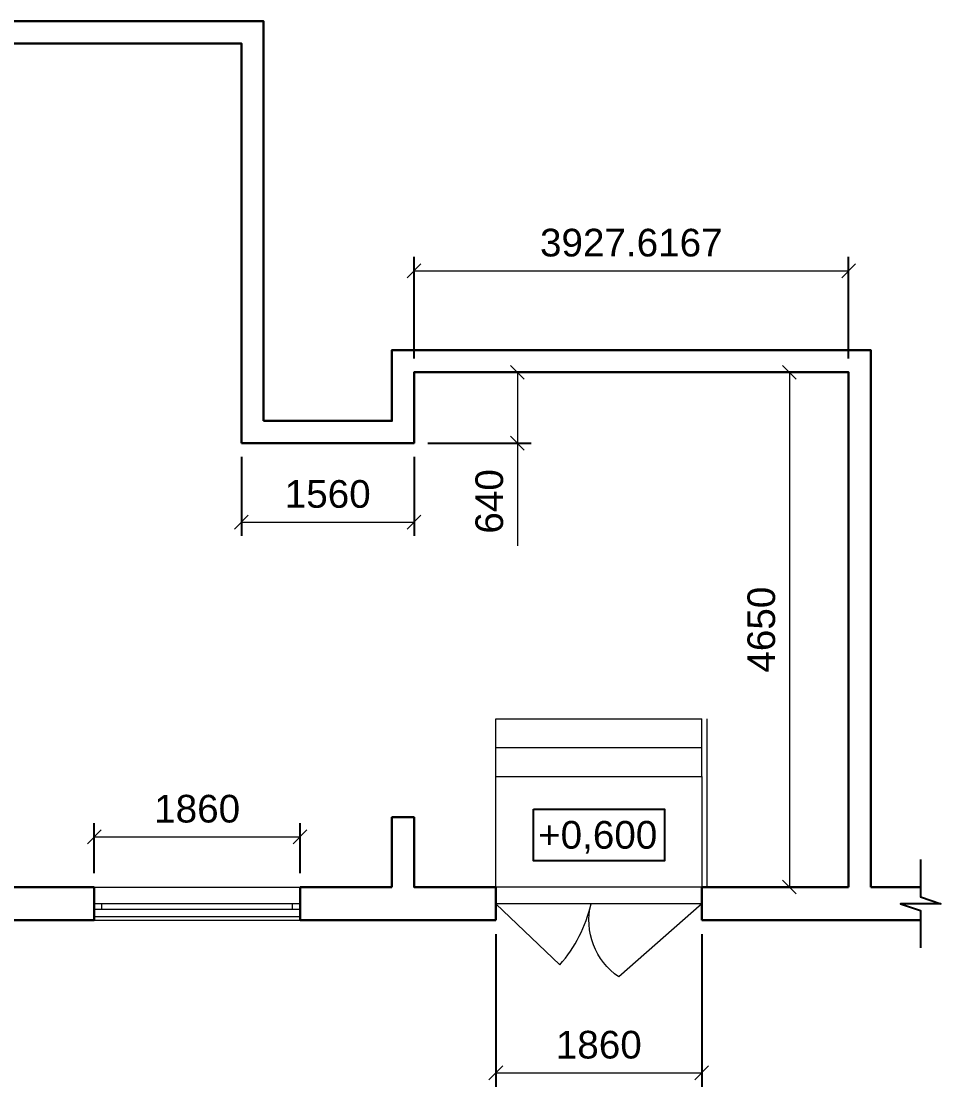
# Model space of a CAD drawing. Header units: metres. Extents: x -77.5 to 9.2, y -177.4 to -90.8.
# Drawn here: x -23.71 to -15.4, y -167.24 to -157.61 of the extents above; entities that cross this region are included whole.
import ezdxf

# ---------------------------------------------------------------- set-up
doc = ezdxf.new("R2010")
doc.units = ezdxf.units.M
doc.header["$MEASUREMENT"] = 0
for name, color, linetype, lineweight in [('_shtrih', 254, 'Continuous', 0), ('A-03-S-METL', 171, 'Continuous', 15), ('Level 50', 7, 'Continuous', 0), ('окна', 153, 'Continuous', 18), ('стена', 7, 'Continuous', 40)]:
    doc.layers.add(name, color=color, linetype=linetype, lineweight=lineweight)
doc.layers.add('YOLO_TABLE', color=1, linetype='Continuous')
doc.styles.get("Standard").update_dxf_attribs({"font": 'CS_Gost2304.shx'})
doc.styles.add('Style-Arial', font='arial.ttf')
doc.linetypes.add('FENCELINE2', pattern='A,6.35,-2.54,[132,ltypeshp.shx,S=2.54,R=0,X=-2.54,Y=0],-2.54,25.4', length=36.83)
doc.dimstyles.get("Standard").update_dxf_attribs({"dimtxt": 0.18, "dimasz": 0.18, "dimexe": 0.18, "dimexo": 0.0625, "dimgap": 0.09, "dimtad": 0, "dimtih": 1, "dimtoh": 1, "dimdec": 4, "dimzin": 0, "dimdsep": 46, "dimtxsty": 'Standard', "dimcen": 0.09, "dimadec": 0, "dimazin": 0, "dimtfac": 1, "dimtdec": 4, "dimtofl": 0, "dimtmove": 0, "dimatfit": 3, "dimfxl": 1, "dimtolj": 1, "dimtzin": 0, "dimarcsym": 0})

# ---------------------------------------------------------------- blocks, each defined once
blk = doc.blocks.new('_Oblique')
at = {"color": 0, "linetype": 'ByBlock', "lineweight": -2}
blk.add_line((0.5, 0.5), (-0.5, -0.5), dxfattribs=at)
blk = doc.blocks.new('*D64')
at = {"color": 0, "lineweight": -2, "transparency": 16777216}
for p, q in [((-23.0521, -165.3093), (-23.0521, -164.8557)), ((-21.1921, -165.3093), (-21.1921, -164.8557))]:
    blk.add_line(p, q, dxfattribs=at)
at = {"color": 5, "lineweight": 0, "transparency": 16777216}
blk.add_line((-23.0521, -164.9807), (-21.1921, -164.9807), dxfattribs=at)
at = {"layer": 'Defpoints', "color": 0, "transparency": 16777216}
for p in [(-21.1921, -164.9807), (-23.0521, -165.4343), (-21.1921, -165.4343)]:
    blk.add_point(p, dxfattribs=at)
at = {"color": 5, "lineweight": 0, "transparency": 16777216, "xscale": 0.125, "yscale": 0.125, "zscale": 0.125, "rotation": 180}
blk.add_blockref('_Oblique', (-23.0521, -164.9807), dxfattribs=at)
at = {"color": 5, "lineweight": 0, "transparency": 16777216, "xscale": 0.125, "yscale": 0.125, "zscale": 0.125}
blk.add_blockref('_Oblique', (-21.1921, -164.9807), dxfattribs=at)
at = {"color": 0, "transparency": 16777216, "insert": (-22.1221, -164.728), "char_height": 0.25, "attachment_point": 5, "style": 'Style-Arial'}
blk.add_mtext('1860', dxfattribs=at)
blk = doc.blocks.new('TerminatorOpen')
at = {"color": 0, "linetype": 'ByBlock', "lineweight": -2}
for q in [(-1, 0.5), (-1, 0), (-1, -0.5)]:
    blk.add_line((0, 0), q, dxfattribs=at)
blk = doc.blocks.new('*D65')
at = {"color": 0, "lineweight": -2, "transparency": 16777216}
for p, q in [((-21.7221, -161.5493), (-21.7221, -162.2627)), ((-20.1621, -161.5493), (-20.1621, -162.2627))]:
    blk.add_line(p, q, dxfattribs=at)
at = {"color": 5, "lineweight": 0, "transparency": 16777216}
blk.add_line((-21.7221, -162.1377), (-20.1621, -162.1377), dxfattribs=at)
at = {"layer": 'Defpoints', "color": 0, "transparency": 16777216}
for p in [(-21.7221, -161.4243), (-20.1621, -161.4243), (-20.1621, -162.1377)]:
    blk.add_point(p, dxfattribs=at)
at = {"color": 5, "lineweight": 0, "transparency": 16777216, "xscale": 0.125, "yscale": 0.125, "zscale": 0.125, "rotation": 180}
blk.add_blockref('_Oblique', (-21.7221, -162.1377), dxfattribs=at)
at = {"color": 5, "lineweight": 0, "transparency": 16777216, "xscale": 0.125, "yscale": 0.125, "zscale": 0.125}
blk.add_blockref('_Oblique', (-20.1621, -162.1377), dxfattribs=at)
at = {"color": 0, "transparency": 16777216, "insert": (-20.9421, -161.885), "char_height": 0.25, "attachment_point": 5, "style": 'Style-Arial'}
blk.add_mtext('1560', dxfattribs=at)
blk = doc.blocks.new('*D66')
at = {"color": 0, "lineweight": -2, "transparency": 16777216}
for p, q in [((-20.0371, -160.7843), (-19.1031, -160.7843)), ((-20.0371, -161.4243), (-19.1031, -161.4243))]:
    blk.add_line(p, q, dxfattribs=at)
at = {"color": 5, "lineweight": 0, "transparency": 16777216}
for p, q in [((-19.2281, -160.7843), (-19.2281, -161.4243)), ((-19.2281, -161.4243), (-19.2281, -162.3521))]:
    blk.add_line(p, q, dxfattribs=at)
at = {"layer": 'Defpoints', "color": 0, "transparency": 16777216}
for p in [(-20.1621, -160.7843), (-20.1621, -161.4243), (-19.2281, -161.4243)]:
    blk.add_point(p, dxfattribs=at)
at = {"color": 5, "lineweight": 0, "transparency": 16777216, "xscale": 0.125, "yscale": 0.125, "zscale": 0.125}
for p, rotation in [((-19.2281, -160.7843), 90), ((-19.2281, -161.4243), 270)]:
    blk.add_blockref('_Oblique', p, dxfattribs=dict(at, rotation=rotation))
at = {"color": 0, "transparency": 16777216, "insert": (-19.4807, -161.9507), "char_height": 0.25, "attachment_point": 5, "rotation": 90, "style": 'Style-Arial'}
blk.add_mtext('640', dxfattribs=at)
blk = doc.blocks.new('*D67')
at = {"color": 0, "lineweight": -2, "transparency": 16777216}
for p, q in [((-20.1621, -160.6593), (-20.1621, -159.7427)), ((-16.2345, -160.6593), (-16.2345, -159.7427))]:
    blk.add_line(p, q, dxfattribs=at)
at = {"color": 5, "lineweight": 0, "transparency": 16777216}
blk.add_line((-20.1621, -159.8677), (-16.2345, -159.8677), dxfattribs=at)
at = {"layer": 'Defpoints', "color": 0, "transparency": 16777216}
for p in [(-16.2345, -159.8677), (-20.1621, -160.7843), (-16.2345, -160.7843)]:
    blk.add_point(p, dxfattribs=at)
at = {"color": 5, "lineweight": 0, "transparency": 16777216, "xscale": 0.125, "yscale": 0.125, "zscale": 0.125, "rotation": 180}
blk.add_blockref('_Oblique', (-20.1621, -159.8677), dxfattribs=at)
at = {"color": 5, "lineweight": 0, "transparency": 16777216, "xscale": 0.125, "yscale": 0.125, "zscale": 0.125}
blk.add_blockref('_Oblique', (-16.2345, -159.8677), dxfattribs=at)
at = {"color": 0, "transparency": 16777216, "insert": (-18.1983, -159.615), "char_height": 0.25, "attachment_point": 5, "style": 'Style-Arial'}
blk.add_mtext('3927.6167', dxfattribs=at)
blk = doc.blocks.new('*D68')
at = {"color": 0, "lineweight": -2, "transparency": 16777216}
for p, q in [((-16.3595, -160.7843), (-16.8946, -160.7843)), ((-16.3595, -165.4343), (-16.8946, -165.4343))]:
    blk.add_line(p, q, dxfattribs=at)
at = {"color": 5, "lineweight": 0, "transparency": 16777216}
blk.add_line((-16.7696, -160.7843), (-16.7696, -165.4343), dxfattribs=at)
at = {"layer": 'Defpoints', "color": 0, "transparency": 16777216}
for p in [(-16.2345, -160.7843), (-16.7696, -165.4343), (-16.2345, -165.4343)]:
    blk.add_point(p, dxfattribs=at)
at = {"color": 5, "lineweight": 0, "transparency": 16777216, "xscale": 0.125, "yscale": 0.125, "zscale": 0.125}
for p, rotation in [((-16.7696, -160.7843), 90), ((-16.7696, -165.4343), 270)]:
    blk.add_blockref('_Oblique', p, dxfattribs=dict(at, rotation=rotation))
at = {"color": 0, "transparency": 16777216, "insert": (-17.0222, -163.1093), "char_height": 0.25, "attachment_point": 5, "rotation": 90, "style": 'Style-Arial'}
blk.add_mtext('4650', dxfattribs=at)
blk = doc.blocks.new('*D88')
at = {"color": 0, "lineweight": -2, "transparency": 16777216}
for p, q in [((-19.4221, -165.8593), (-19.4221, -167.2373)), ((-17.5621, -165.8593), (-17.5621, -167.2373))]:
    blk.add_line(p, q, dxfattribs=at)
at = {"color": 5, "lineweight": 0, "transparency": 16777216}
blk.add_line((-19.4221, -167.1123), (-17.5621, -167.1123), dxfattribs=at)
at = {"layer": 'Defpoints', "color": 0, "transparency": 16777216}
for p in [(-19.4221, -165.7343), (-17.5621, -165.7343), (-17.5621, -167.1123)]:
    blk.add_point(p, dxfattribs=at)
at = {"color": 5, "lineweight": 0, "transparency": 16777216, "xscale": 0.125, "yscale": 0.125, "zscale": 0.125, "rotation": 180}
blk.add_blockref('_Oblique', (-19.4221, -167.1123), dxfattribs=at)
at = {"color": 5, "lineweight": 0, "transparency": 16777216, "xscale": 0.125, "yscale": 0.125, "zscale": 0.125}
blk.add_blockref('_Oblique', (-17.5621, -167.1123), dxfattribs=at)
at = {"color": 0, "transparency": 16777216, "insert": (-18.4921, -166.8596), "char_height": 0.25, "attachment_point": 5, "style": 'Style-Arial'}
blk.add_mtext('1860', dxfattribs=at)

msp = doc.modelspace()

# ---------------------------------------------------------------- linework, layer by layer
at = {"color": 7, "linetype": 'Continuous', "lineweight": 13}
for points in [[(-19.42212275, -165.43425684), (-19.42212275, -163.91393618)], [(-17.56212275, -164.43425684), (-17.56212275, -163.91393618)]]:
    msp.add_lwpolyline(points, dxfattribs=at)
at = {"linetype": 'Continuous', "lineweight": 13}
msp.add_lwpolyline([(-19.08196768, -165.19587843), (-19.08196768, -164.73205155), (-17.8978233, -164.73205155), (-17.8978233, -165.19587843), (-19.08196768, -165.19587843)], dxfattribs=at)
at = {"color": 7, "linetype": 'Continuous', "lineweight": 13}
for points in [[(-19.42212275, -165.58425684), (-18.84445089, -166.1376963, 0.1246730852), (-18.56212275, -165.58425684, 0.731610824)], [(-17.56212275, -165.58425684), (-18.31165833, -166.2462209, -0.3154909138), (-18.56212275, -165.58425684, 1)]]:
    msp.add_lwpolyline(points, format="xyb", dxfattribs=at)
at = {"layer": '_shtrih', "color": 0, "lineweight": 25, "ltscale": 100}
msp.add_lwpolyline([(-15.5835495, -165.18616684), (-15.5835495, -165.52375684), (-15.4020495, -165.58425684), (-15.7650495, -165.58425684), (-15.5835495, -165.64475684), (-15.5835495, -165.98234684)], dxfattribs=at)
at = {"layer": 'A-03-S-METL', "color": 0, "linetype": 'FENCELINE2', "ltscale": 0.01}
msp.add_lwpolyline([(-17.51212275, -165.43425684), (-17.51212275, -163.91393618)], dxfattribs=at)
at = {"layer": 'Level 50', "color": 7, "linetype": 'Continuous', "lineweight": 0}
msp.add_line((-17.56212275, -165.58425684), (-19.42212275, -165.58425684), dxfattribs=at)
at = {"layer": 'Level 50', "color": 7, "linetype": 'Continuous', "lineweight": 30}
for points in [[(-34.384506, -157.61425684), (-30.08212275, -157.61425684), (-30.08212275, -158.61425684), (-25.25212275, -158.61425684), (-25.25212275, -157.61425684), (-21.52212275, -157.61425684), (-21.52212275, -161.22425684)], [(-34.18212275, -157.81425684), (-30.28212275, -157.81425684), (-30.28212275, -158.81425684), (-25.05212275, -158.81425684), (-25.05212275, -157.81425684), (-21.72212275, -157.81425684), (-21.72212275, -161.42425684)], [(-21.52212275, -161.22425684), (-20.36212275, -161.22425684), (-20.36212275, -160.58425684), (-16.034506, -160.58425684), (-16.034506, -165.43425684)], [(-21.72212275, -161.42425684), (-20.16212275, -161.42425684), (-20.16212275, -160.78425684), (-16.234506, -160.78425684), (-16.234506, -165.43425684)], [(-23.05212275, -165.43425684), (-23.82212275, -165.43425684), (-23.82212275, -164.83425684), (-24.02212275, -164.83425684)], [(-24.02212275, -164.83425684), (-24.02212275, -165.73425684), (-23.05212275, -165.73425684)], [(-19.42212275, -165.43425684), (-20.16212275, -165.43425684), (-20.16212275, -164.80425684), (-20.36212275, -164.80425684), (-20.36212275, -165.43425684)], [(-23.05212275, -165.73425684), (-23.05212275, -165.43425684)], [(-20.36212275, -165.43425684), (-21.19212275, -165.43425684)], [(-21.19212275, -165.73425684), (-21.19212275, -165.43425684)], [(-19.42212275, -165.43425684), (-19.42212275, -165.73425684)], [(-16.234506, -165.43425684), (-17.56212275, -165.43425684)], [(-17.56212275, -165.43425684), (-17.56212275, -165.73425684)], [(-16.034506, -165.43425684), (-15.5835495, -165.43425684)], [(-21.19212275, -165.73425684), (-19.42212275, -165.73425684)], [(-17.56212275, -165.73425684), (-15.5835495, -165.73425684)]]:
    msp.add_lwpolyline(points, dxfattribs=at)
at = {"layer": 'YOLO_TABLE'}
msp.add_lwpolyline([(-19.08196768, -164.73205155), (-17.8978233, -164.73205155), (-17.8978233, -165.19587843), (-19.08196768, -165.19587843)], close=True, dxfattribs=at)
at = {"layer": 'окна', "ltscale": 100}
for points in [[(-21.19212275, -165.58425684), (-23.05212275, -165.58425684)], [(-23.05212275, -165.58425684), (-23.05212275, -165.63425684), (-22.98212275, -165.63425684), (-22.98212275, -165.58425684), (-23.05212275, -165.58425684)], [(-21.26212275, -165.58425684), (-21.26212275, -165.63425684), (-21.19212275, -165.63425684), (-21.19212275, -165.58425684), (-21.26212275, -165.58425684)], [(-23.05212275, -165.63425684), (-21.19212275, -165.63425684)]]:
    msp.add_lwpolyline(points, dxfattribs=at)
at = {"layer": 'стена', "color": 7, "linetype": 'Continuous', "lineweight": 13}
for points in [[(-19.42212275, -163.91393618), (-17.56212275, -163.91393618)], [(-19.42212275, -164.17393618), (-17.56212275, -164.17393618)], [(-19.42212275, -165.43425684), (-19.42212275, -164.43425684), (-17.56212275, -164.43425684), (-17.56212275, -165.43425684), (-19.42212275, -165.43425684)], [(-18.56212275, -164.43425684), (-17.56212275, -164.43425684)], [(-23.05212275, -165.43425684), (-21.19212275, -165.43425684)], [(-23.05212275, -165.73425684), (-21.19212275, -165.73425682), (-21.19212275, -165.70425682), (-23.05212275, -165.70425684), (-23.05212275, -165.73425684)], [(-23.05212275, -165.73425684), (-21.19212275, -165.73425684)]]:
    msp.add_lwpolyline(points, dxfattribs=at)

# ---------------------------------------------------------------- texts
at = {"color": 7, "linetype": 'Continuous', "lineweight": 0, "style": 'Style-Arial'}
msp.add_text('+0,600', height=0.25, dxfattribs=at).set_placement((-19.04116858, -165.08731306))

# ---------------------------------------------------------------- dimensions: what is measured, and where the dimension line sits
for base, p1, p2, picture, middle in [((-16.2345059987, -159.8677059278), (-20.1621227465, -160.7842568432), (-16.2345059987, -160.7842568432), '*D67', (-18.1983143726, -159.6149774148)), ((-20.16212275, -162.13768131), (-21.72212275, -161.42425684), (-20.16212275, -161.42425684), '*D65', (-20.94212275, -161.88503807)), ((-21.19212275, -164.98065829), (-23.05212275, -165.43425684), (-21.19212275, -165.43425684), '*D64', (-22.12212275, -164.72801505)), ((-17.56212275, -167.11228537), (-19.42212275, -165.73425684), (-17.56212275, -165.73425684), '*D88', (-18.49212275, -166.85964213))]:
    dim = msp.add_linear_dim(base=base, p1=p1, p2=p2, dimstyle='Standard', override={"dimtxt": 0.25, "dimasz": 0.125, "dimexe": 0.125, "dimexo": 0.125, "dimgap": 0.125, "dimtad": 1, "dimtih": 0, "dimtoh": 0, "dimlfac": 1000, "dimzin": 11, "dimtxsty": 'Style-Arial', "dimblk": 'Oblique', "dimclrd": 5, "dimadec": 4, "dimazin": 3, "dimldrblk": 'TerminatorOpen', "dimfrac": 2, "dimtolj": 0, "dimtzin": 11, "dimlwd": 0})
    dim.commit()
    dim.dimension.update_dxf_attribs({"geometry": picture, "text_midpoint": middle})
for base, p1, p2, picture, middle in [((-19.22808818, -161.42425684), (-20.16212275, -160.78425684), (-20.16212275, -161.42425684), '*D66', (-19.48073143, -161.95068931)), ((-16.76958287, -165.43425684), (-16.234506, -160.78425684), (-16.234506, -165.43425684), '*D68', (-17.02222612, -163.10925684))]:
    dim = msp.add_linear_dim(base=base, p1=p1, p2=p2, angle=90, dimstyle='Standard', override={"dimtxt": 0.25, "dimasz": 0.125, "dimexe": 0.125, "dimexo": 0.125, "dimgap": 0.125, "dimtad": 1, "dimtih": 0, "dimtoh": 0, "dimlfac": 1000, "dimzin": 11, "dimtxsty": 'Style-Arial', "dimblk": 'Oblique', "dimclrd": 5, "dimadec": 4, "dimazin": 3, "dimldrblk": 'TerminatorOpen', "dimfrac": 2, "dimtolj": 0, "dimtzin": 11, "dimlwd": 0})
    dim.commit()
    dim.dimension.update_dxf_attribs({"geometry": picture, "text_midpoint": middle})

doc.saveas('drawing.dxf')
